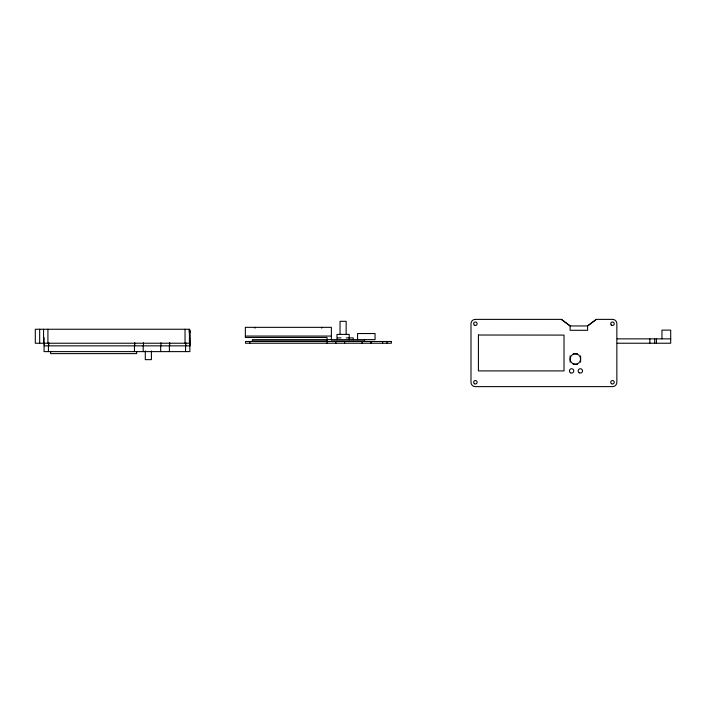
<?xml version="1.0" encoding="UTF-8"?>
<svg xmlns="http://www.w3.org/2000/svg" width="706" height="706" viewBox="0 0 706 706"><rect width="100%" height="100%" fill="white"/><g stroke="black" fill="none" stroke-linecap="round" stroke-linejoin="round"><path stroke-width="1.06" d="M596.314 319.377L587.577 325.96L570.113 325.96L561.376 319.377L475.367 319.377A4.298 4.298 0 0 0 470.999 323.745L470.999 382.255A4.298 4.298 0 0 0 475.367 386.623L612.481 386.623A4.298 4.298 0 0 0 616.85 382.255L616.85 323.745A4.298 4.298 0 0 0 612.481 319.377L596.314 319.377L587.595 325.925L587.595 330.293L570.13 330.293L570.13 325.925L561.394 319.377M188.934 330.126L190.188 330.126L190.188 345.852L44.337 345.852L44.337 342.622M188.934 331.873L190.188 331.873M245.361 336.065L331.388 336.065M44.09 337.636L44.063 351.614L189.914 351.614L189.605 337.636M337.503 337.9L340.998 337.9M346.231 337.9L353.221 337.9L353.221 339.648M617.203 338.862L670.7 338.862M327.019 341.042L252.351 341.042L252.351 339.648L375.054 339.648L375.054 333.532L357.589 333.532L357.589 339.648M331.388 341.042L364.578 341.042L364.578 339.648M617.203 343.231L670.7 343.231L670.7 330.126L661.963 330.126L661.963 338.862M573.272 353.785L577.464 353.785M573.272 364.27L577.464 364.27M656.412 338.862L656.412 343.231M654.665 338.862L654.665 343.231M649.864 338.862L649.864 343.231M580.606 355.886L580.606 362.169M570.13 355.886L570.13 362.169M387.003 341.483L387.003 343.231M382.634 341.483L382.634 343.231M371.285 341.483L371.285 343.231M370.835 341.483L370.835 343.231M362.099 341.483L362.099 343.231M349.205 339.648L349.205 334.406L336.974 334.406L336.974 339.648M346.152 334.406L346.152 321.309L340.036 321.309L340.036 334.406M344.634 341.483L344.634 343.231M335.897 341.483L335.897 343.231M331.388 339.648L331.388 327.337L245.361 327.337L245.361 337.468L327.019 337.468L327.019 343.231M321.777 327.337L321.777 328.211M254.963 327.337L254.963 328.211M249.88 341.483L249.88 343.231M185.819 342.622L185.819 345.852M185.554 345.163L185.554 351.614M185.043 329.252L185.043 343.231M169.661 342.622L169.661 345.852M169.396 345.163L169.396 351.614M160.933 342.754L160.933 345.852M160.659 345.428L160.659 351.614M151.402 350.917L151.402 359.645L145.286 359.645L145.286 350.917M143.459 342.754L143.459 345.852M143.194 345.428L143.194 351.614M136.646 351.438L136.646 353.618L50.611 353.618L50.611 351.438M134.731 342.622L134.731 345.852M134.458 345.163L134.458 351.614M48.705 342.622L48.705 345.852M48.432 345.163L48.432 351.614M47.92 329.252L47.92 343.231M43.551 329.252L43.551 343.231M39.668 329.252L39.668 343.231M478.421 335.015L478.421 370.906L564.015 370.906L564.015 335.094L478.421 335.015M189.411 329.252L35.3 329.252L35.3 343.231L189.411 343.231L189.411 329.252M391.371 341.483L245.511 341.483L245.511 343.231L391.371 343.231L391.371 341.483M611.246 324.981A1.747 1.747 0 0 0 614.176 324.195A1.747 1.747 0 0 0 612.031 322.051A1.747 1.747 0 0 0 611.246 324.981M611.608 383.773A1.747 1.747 0 0 0 614.229 382.255A1.747 1.747 0 0 0 611.608 380.746A1.747 1.747 0 0 0 611.608 383.773M474.494 383.773A1.747 1.747 0 0 0 477.115 382.255A1.747 1.747 0 0 0 474.494 380.746A1.747 1.747 0 0 0 474.494 383.773M474.494 325.254A1.747 1.747 0 0 0 477.115 323.745A1.747 1.747 0 0 0 474.494 322.227A1.747 1.747 0 0 0 474.494 325.254M570.519 372.794A2.18 2.18 0 0 0 573.793 370.906A2.18 2.18 0 0 0 570.519 369.017A2.18 2.18 0 0 0 570.519 372.794M579.255 372.794A2.18 2.18 0 0 0 582.529 370.906A2.18 2.18 0 0 0 579.255 369.017A2.18 2.18 0 0 0 579.255 372.794M572.742 363.564A5.242 5.242 0 0 0 580.606 359.027A5.242 5.242 0 0 0 572.742 354.491A5.242 5.242 0 0 0 572.742 363.564"/></g></svg>
